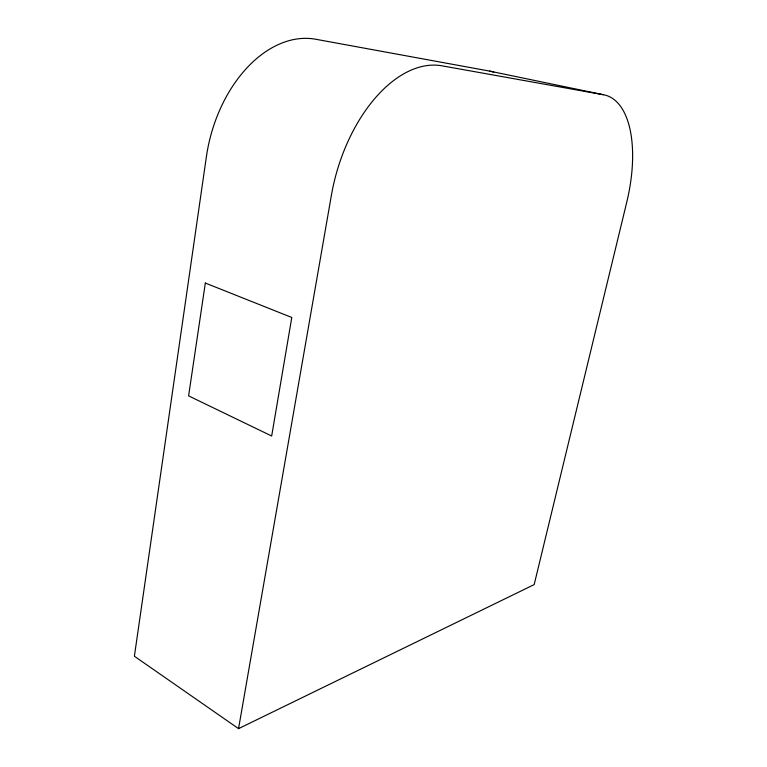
<?xml version="1.0" encoding="UTF-8"?>
<svg xmlns="http://www.w3.org/2000/svg" width="767" height="767" viewBox="0 0 767 767"><rect width="100%" height="100%" fill="white"/><g stroke="black" fill="none" stroke-linecap="round" stroke-linejoin="round"><path stroke-width="1.15" d="M238.547 728.65L331.373 195.374A131.598 76.595 -74.1 0 1 442.003 65.828L603.437 94.734A107.495 50.296 -73.7 0 1 626.764 202.143L534.177 584.588L238.547 728.65L134.388 656.236L206.39 156.736A121.819 81.686 -75.7 0 1 315.716 39.251L489.643 71.11L603.437 94.734M489.643 71.11A100.87 55.214 -74.9 0 1 493.718 72.146M205.326 283.052L188.605 395.877L271.671 436.011L291.786 317.48L205.326 283.052"/></g></svg>
